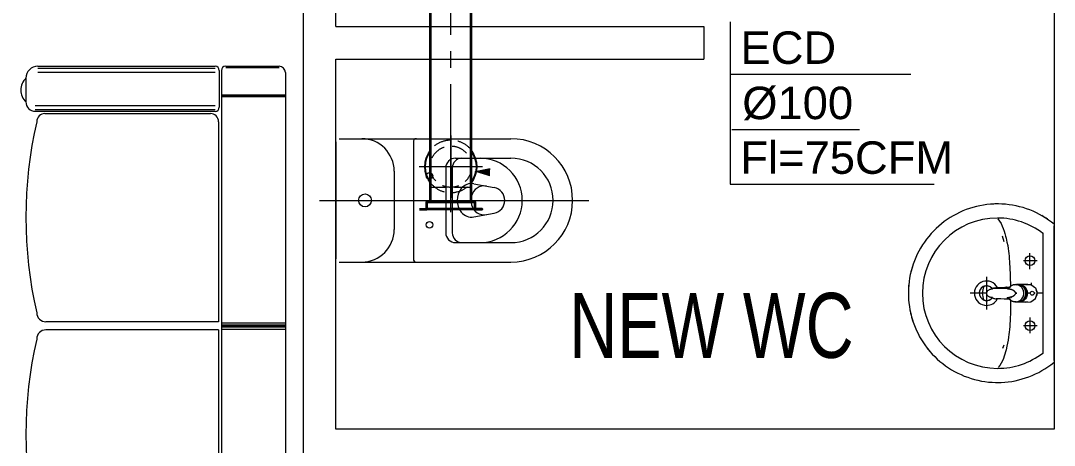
# Model space of a CAD drawing. Header units: millimetres. Extents: x -160614 to 59925, y -157025 to 0.
# Drawn here: x -131711 to -128524, y -101840 to -100531 of the extents above; entities that cross this region are included whole.
import ezdxf

# ---------------------------------------------------------------- set-up
doc = ezdxf.new("R2010")
doc.units = ezdxf.units.MM
doc.header["$LTSCALE"] = 8
doc.linetypes.add('CENTER', pattern=[50.8, 31.75, -6.35, 6.35, -6.35])
doc.linetypes.add('HIDDEN', pattern=[9.525, 6.35, -3.175])
for name, color, linetype, lineweight in [('72_EGR_BASE_TEXT', 9, 'Continuous', 5), ('72_EGR_EQP_TAG', 9, 'Continuous', 5), ('LOADING', 9, 'Continuous', 5), ('P-SANR-FIXT', 9, 'Continuous', 18), ('P-SANR-FIXT-1', 9, 'Continuous', 13), ('SANIT', 9, 'Continuous', 5), ('Walls', 9, 'Continuous', 5)]:
    doc.layers.add(name, color=color, linetype=linetype, lineweight=lineweight)
for name, color, linetype in [('A-EXH-texts', 1, 'Continuous'), ('M-VAC_DUCT_EXHAUST', 1, 'Continuous'), ('M-VAC_DUCT_EXHAUST-mat', 1, 'Continuous')]:
    doc.layers.add(name, color=color, linetype=linetype)
doc.styles.add('ARIAL', font='arial.ttf')
doc.styles.add('X3G_ENTITY_2587F5', font='swisscl.ttf', dxfattribs={"height": 200})

# ---------------------------------------------------------------- blocks, each defined once
blk = doc.blocks.new('GF21008-P')
at = {"layer": 'LOADING'}
for p, q in [((-0.7709, 0), (0.7906, 0)), ((-0.7019, -0.1974), (-0.7019, 0)), ((-0.6994, -0.1974), (-0.6994, 0)), ((-0.6968, -0.1974), (-0.6968, 0)), ((0, -0.1974), (0, 0)), ((0.0069, -0.1974), (0.0069, 0)), ((0.0099, -0.1974), (0.0099, 0)), ((0.0128, -0.1974), (0.0128, 0)), ((0.0197, -0.1974), (0.0197, 0)), ((-0.79, -0.1841), (-0.79, -0.0191)), ((-0.7866, -0.1841), (-0.7866, -0.0191)), ((-0.79, -0.7634), (-0.79, -0.217)), ((-0.784, -0.7634), (-0.784, -0.217)), ((-0.7767, -0.1974), (0.7964, -0.1974)), ((-0.7767, -0.2037), (-0.6644, -0.2037)), ((-0.7722, -0.7634), (-0.7722, -0.217)), ((-0.6689, -0.7712), (-0.6689, -0.217)), ((-0.6571, -0.7712), (-0.6571, -0.217)), ((-0.6512, -0.7712), (-0.6512, -0.217)), ((-0.6191, -0.2059), (-0.0026, -0.2059)), ((-0.0026, -0.2059), (-0.0026, -0.7385)), ((0.0223, -0.2059), (0.0223, -0.7385)), ((0.0223, -0.2059), (0.639, -0.2059)), ((-0.6444, -0.7413), (-0.6444, -0.2312)), ((-0.7533, -0.8), (-0.68, -0.8))]:
    blk.add_line(p, q, dxfattribs=at)
for centre, radius, start, end in [((-0.7709, -0.0191), 0.0191, 90, 180), ((-0.7767, -0.1841), 0.0133, 180, 270), ((-0.7767, -0.217), 0.0133, 90, 180), ((-0.6644, -0.217), 0.0133, 0, 90), ((-0.6191, -0.2312), 0.0253, 90, 180), ((-0.7533, -0.7634), 0.0366, 180, 270), ((-0.6191, -0.7413), 0.0253, 180, 270), ((-0.0307, -0.7385), 0.0281, 270, 0), ((0.0504, -0.7385), 0.0281, 180, 270), ((-0.68, -0.7712), 0.0288, 270, 0), ((-0.3249, 0.51), 1.31, 257.0217, 282.9783), ((0.3447, 0.5106), 1.3106, 257.0246, 282.9754), ((-0.7167, -0.7662), 0.0499, 222.6462, 317.3538)]:
    blk.add_arc(centre, radius, start, end, dxfattribs=at)
blk = doc.blocks.new('FP_138-161_A_00_GFL_-0_080_Einreichung_Grundrisse_100')
at = {"layer": 'P-SANR-FIXT'}
blk.add_line((-0.0044, -0.0019), (-0.0045, -0.0021), dxfattribs=at)
at = {"layer": 'P-SANR-FIXT', "flags": 128}
blk.add_lwpolyline([(-0.0057, -0.0037), (-0.0058, -0.0039), (-0.006, -0.004)], dxfattribs=at)
blk = doc.blocks.new('FP_139-161_A_00_GFL_-0_080_Einreichung_Grundrisse_100')
at = {"layer": 'P-SANR-FIXT'}
blk.add_line((0.0045, -0.0022), (0.0044, -0.002), dxfattribs=at)
at = {"layer": 'P-SANR-FIXT', "flags": 128}
blk.add_lwpolyline([(0.006, -0.004), (0.0059, -0.0039), (0.0057, -0.0038)], dxfattribs=at)
blk = doc.blocks.new('IS_Ceraplus_B8204_BIM_BG _1_ - B8204AA - CERAPLUS single lever basin mixer with pop-up waste-V137-161_A_00_GFL_-0_080_Einreichung_Grundrisse_100')
at = {"layer": 'P-SANR-FIXT-1'}
h = blk.add_hatch(dxfattribs=at)
h.set_pattern_fill('FP_26', color=256, style=0, pattern_type=2)
h.set_pattern_definition([(225, (0.009, 0), (0.010607, -0.010607), []), (315, (0.009, 0), (0.010607, 0.010607), [])])
h.paths.add_polyline_path([(0.0056, -0.002), (0.0058, -0.0024), (0.0058, -0.0021)])
h.paths.add_polyline_path([(0.007, -0.0039), (0.0088, -0.0045), (0.0084, -0.0043)])
at = {"layer": 'LOADING'}
for p, q in [((-0.028, 0), (-0.028, -0.0281)), ((-0.0262, -0.0282), (-0.0263, -0.0287)), ((0.0263, -0.0287), (0.0262, -0.0282)), ((0.0262, -0.0293), (0.0263, -0.0287)), ((0.028, -0.0281), (0.028, 0)), ((-0.0274, -0.0337), (-0.0271, -0.0392)), ((-0.0137, -0.0512), (-0.0129, -0.0517)), ((0.0124, -0.052), (0.0133, -0.0515)), ((0.0185, -0.0618), (0.019, -0.0539)), ((0.019, -0.0539), (0.0188, -0.0561)), ((0.0271, -0.0392), (0.0274, -0.0337)), ((0.014, -0.0647), (0.0133, -0.1077))]:
    blk.add_line(p, q, dxfattribs=at)
at = {"layer": 'LOADING', "flags": 128}
for points in [[(-0.0272, -0.0069), (-0.0266, 0.009), (-0.0165, 0.0236), (0, 0.0291)], [(0.0272, -0.0069), (0.0266, 0.009), (0.0165, 0.0236), (0, 0.0291)], [(-0.0176, -0.0568), (-0.0224, -0.0513), (-0.0254, -0.0448), (-0.0264, -0.0376), (-0.0253, -0.0305), (-0.0222, -0.024), (-0.0172, -0.0186), (-0.0109, -0.0147), (-0.0037, -0.0127), (0.0037, -0.0127), (0.0109, -0.0147), (0.0172, -0.0186), (0.0222, -0.024), (0.0253, -0.0305), (0.0264, -0.0376), (0.0254, -0.0448), (0.0224, -0.0513), (0.0176, -0.0568)], [(-0.0271, -0.0393), (-0.027, -0.0403), (-0.0269, -0.0414), (-0.0267, -0.0424), (-0.0265, -0.0434), (-0.0262, -0.0444), (-0.0259, -0.0454), (-0.0255, -0.0464), (-0.0252, -0.0474), (-0.0247, -0.0484), (-0.0243, -0.0493), (-0.0238, -0.0502), (-0.0232, -0.0511), (-0.0226, -0.052), (-0.022, -0.0529), (-0.0214, -0.0537), (-0.0207, -0.0545), (-0.0199, -0.0553), (-0.0192, -0.0561), (-0.0184, -0.0568), (-0.0176, -0.0575), (-0.0173, -0.0577)], [(-0.019, -0.0539), (-0.0185, -0.0615), (-0.0185, -0.0618)], [(-0.0162, -0.0579), (-0.0156, -0.058), (-0.0151, -0.0581), (-0.0146, -0.0583), (-0.0142, -0.0586), (-0.0139, -0.0588), (-0.0138, -0.0591)], [(-0.0138, -0.0591), (-0.0139, -0.0612), (-0.014, -0.0633)], [(0.0138, -0.0591), (0.0139, -0.0588), (0.0142, -0.0586), (0.0146, -0.0583), (0.0151, -0.0581), (0.0156, -0.058), (0.0162, -0.0579)], [(0.014, -0.0633), (0.0139, -0.0612), (0.0138, -0.0591)], [(0.0171, -0.0578), (0.0174, -0.0575), (0.0176, -0.0568)], [(0.0173, -0.0577), (0.0181, -0.057), (0.0189, -0.0563), (0.0197, -0.0556), (0.0204, -0.0548), (0.0211, -0.054), (0.0218, -0.0532), (0.0224, -0.0523), (0.023, -0.0514), (0.0236, -0.0505), (0.0241, -0.0496), (0.0246, -0.0487), (0.025, -0.0477), (0.0254, -0.0467), (0.0258, -0.0458), (0.0261, -0.0448), (0.0264, -0.0437), (0.0266, -0.0427), (0.0268, -0.0417), (0.027, -0.0407), (0.0271, -0.0396), (0.0271, -0.0393)], [(-0.0181, -0.0728), (-0.0177, -0.083), (-0.0172, -0.0938)], [(0.0172, -0.0938), (0.0177, -0.083), (0.0181, -0.0728)], [(0.0184, -0.0651), (0.0184, -0.0652), (0.0184, -0.0652), (0.0184, -0.0652), (0.0184, -0.0654), (0.0184, -0.0655)], [(-0.0129, -0.1142), (-0.0124, -0.1161), (-0.0118, -0.1179), (-0.0109, -0.1197), (-0.0098, -0.1214), (-0.0084, -0.123), (-0.0067, -0.1244), (-0.0047, -0.1255), (-0.0025, -0.1263), (0, -0.1266)], [(0, -0.1266), (0.0025, -0.1263), (0.0047, -0.1255), (0.0067, -0.1244), (0.0084, -0.123), (0.0098, -0.1214), (0.0109, -0.1197), (0.0118, -0.1179), (0.0124, -0.1161), (0.0129, -0.1142)]]:
    blk.add_lwpolyline(points, dxfattribs=at)
at = {"layer": 'LOADING'}
for centre, radius, start, end in [((0, 0.0135), 0.00603, 0, 180), ((0, 0.0135), 0.00603, 180, 0), ((-0.009, 0), 0.005, 300, 315), ((0.009, 0), 0.005, 225, 240)]:
    blk.add_arc(centre, radius, start, end, dxfattribs=at)
for centre, major_axis, start_param, end_param in [((0, -0.0281), (-0.028, 0), 4.712389, 6.47291), ((0, -0.0287), (0.0267, 0), 1.570796, 3.036556), ((0, -0.0287), (0.0263, 0), 2.625648, 2.791756), ((0, -0.0287), (-0.0263, 0), 4.712389, 5.759587), ((0, -0.0281), (0.028, 0), 6.093357, 7.853982), ((0, -0.0287), (0.0267, 0), 0.105099, 1.570796), ((0, -0.0287), (0.0262, 0), 0.523599, 1.570796), ((0, -0.0287), (0.0262, 0), 0.349919, 0.515945), ((0, -0.0321), (0.0275, 0), 3.141823, 3.202701), ((0, -0.0321), (0.0275, 0), 3.239313, 3.439417), ((0, -0.0281), (0.028, 0), 3.371221, 3.483334), ((0, -0.0312), (0.0248, 0), 4.111947, 4.191073), ((0, -0.0281), (0.028, 0), 4.202431, 4.259552), ((0, -0.0287), (0.0263, 0), 4.169225, 4.2325), ((0, -0.0281), (0.028, 0), 5.172057, 5.222265), ((0, -0.0287), (0.0267, 0), 6.059374, 6.108652), ((0, -0.0321), (0.0275, 0), 5.985527, 6.185455), ((0, -0.0281), (0.028, 0), 5.94107, 6.05344), ((0, -0.0321), (0.0275, 0), 6.222066, 6.282955)]:
    blk.add_ellipse(centre, major_axis=major_axis, ratio=0.961262, start_param=start_param, end_param=end_param, dxfattribs=at)
for points, knots in [([(-0.0215, -0.0162), (-0.0216, -0.0163), (-0.0219, -0.0167), (-0.0227, -0.0177), (-0.0238, -0.0192), (-0.0249, -0.0211), (-0.0258, -0.0231), (-0.0266, -0.0253), (-0.0273, -0.0282), (-0.0275, -0.0305), (-0.0275, -0.0321)], [0.7859035, 0.7859035, 0.7859035, 0.7859035, 0.7916667, 0.8055556, 0.8333333, 0.8611111, 0.8888889, 0.9166667, 0.9444444, 1, 1, 1, 1]), ([(0.021, -0.0157), (0.0208, -0.0154), (0.0203, -0.0149), (0.0192, -0.0139), (0.0177, -0.0127), (0.0161, -0.0117), (0.0148, -0.0109), (0.0138, -0.0104), (0.0127, -0.0099), (0.0113, -0.0093), (0.0087, -0.0084), (0.0048, -0.0075), (0, -0.0071), (-0.0048, -0.0075), (-0.0087, -0.0084), (-0.0113, -0.0093), (-0.0127, -0.0099), (-0.0138, -0.0104), (-0.0148, -0.0109), (-0.0161, -0.0117), (-0.0177, -0.0127), (-0.0191, -0.0139), (-0.0202, -0.0149), (-0.0208, -0.0154), (-0.021, -0.0157)], [0.2222222, 0.2222222, 0.2222222, 0.2222222, 0.2361111, 0.25, 0.2777778, 0.3055556, 0.3194444, 0.3333333, 0.3472222, 0.3611111, 0.3888889, 0.4444444, 0.5, 0.5555556, 0.6111111, 0.6388889, 0.6527778, 0.6666667, 0.6805556, 0.6944444, 0.7222222, 0.75, 0.7638889, 0.7777778, 0.7777778, 0.7777778, 0.7777778]), ([(0.0275, -0.0321), (0.0275, -0.0305), (0.0273, -0.0282), (0.0266, -0.0253), (0.0258, -0.0231), (0.0249, -0.0211), (0.0238, -0.0192), (0.0227, -0.0177), (0.0219, -0.0167), (0.0216, -0.0163), (0.0215, -0.0162)], [0, 0, 0, 0, 0.0555556, 0.0833333, 0.1111111, 0.1388889, 0.1666667, 0.1944444, 0.2083333, 0.2142181, 0.2142181, 0.2142181, 0.2142181]), ([(-0.0188, -0.0538), (-0.0188, -0.0547), (-0.0186, -0.0582), (-0.0185, -0.0619), (-0.0184, -0.0646)], [0.6724021, 0.6724021, 0.6724021, 0.6724021, 0.75, 1, 1, 1, 1]), ([(-0.0162, -0.0579), (-0.0162, -0.0578), (-0.0163, -0.0578), (-0.0165, -0.0577), (-0.0166, -0.0575), (-0.0167, -0.0574), (-0.0169, -0.0573), (-0.017, -0.0572), (-0.0172, -0.0571), (-0.0173, -0.057), (-0.0175, -0.0569), (-0.0176, -0.0568)], [0, 0, 0, 0, 0.1, 0.2, 0.3, 0.4, 0.5, 0.6, 0.7, 0.8, 1, 1, 1, 1]), ([(-0.0148, -0.0587), (-0.015, -0.0586), (-0.0159, -0.0583), (-0.0167, -0.058), (-0.0172, -0.0578)], [0.8, 0.8, 0.8, 0.8, 0.85, 1, 1, 1, 1]), ([(0, -0.0378), (-0.0005, -0.038), (-0.0012, -0.0384), (-0.0021, -0.0389), (-0.0028, -0.0393), (-0.0035, -0.0397), (-0.0042, -0.04), (-0.0049, -0.0405), (-0.0055, -0.0409), (-0.0061, -0.0414), (-0.0067, -0.0419), (-0.0072, -0.0424), (-0.0078, -0.0429), (-0.0083, -0.0435), (-0.0088, -0.0441), (-0.0092, -0.0446), (-0.0096, -0.0452), (-0.01, -0.0459), (-0.0103, -0.0466), (-0.0105, -0.0472), (-0.0107, -0.0477), (-0.0108, -0.0481), (-0.0109, -0.0484), (-0.0111, -0.0489), (-0.0114, -0.0497), (-0.0118, -0.0509), (-0.0122, -0.0521), (-0.0124, -0.053), (-0.0126, -0.0537), (-0.0128, -0.0544), (-0.0129, -0.0552), (-0.0131, -0.0559), (-0.0132, -0.0566), (-0.0134, -0.0572), (-0.0136, -0.0581), (-0.0137, -0.0587), (-0.0138, -0.0591)], [0, 0, 0, 0, 0.055556, 0.083333, 0.111111, 0.138889, 0.166667, 0.194444, 0.222222, 0.25, 0.277778, 0.305556, 0.333333, 0.361111, 0.388889, 0.416667, 0.444444, 0.472222, 0.5, 0.527778, 0.541667, 0.555556, 0.569444, 0.583333, 0.611111, 0.666667, 0.722222, 0.75, 0.777778, 0.805556, 0.833333, 0.861111, 0.888889, 0.916667, 0.944444, 1, 1, 1, 1]), ([(0, -0.0357), (-0.0006, -0.0357), (-0.0013, -0.0357), (-0.002, -0.0357), (-0.0022, -0.0357)], [0, 0, 0, 0, 0.1, 0.1298359, 0.1298359, 0.1298359, 0.1298359]), ([(0.0022, -0.0357), (0.002, -0.0357), (0.0013, -0.0357), (0.0006, -0.0357), (0, -0.0357)], [0.8701578, 0.8701578, 0.8701578, 0.8701578, 0.9, 1, 1, 1, 1]), ([(0.0138, -0.0591), (0.0137, -0.0587), (0.0136, -0.0581), (0.0134, -0.0572), (0.0132, -0.0566), (0.0131, -0.0559), (0.0129, -0.0552), (0.0128, -0.0544), (0.0126, -0.0537), (0.0124, -0.053), (0.0122, -0.0521), (0.0118, -0.0509), (0.0114, -0.0497), (0.0111, -0.0489), (0.0109, -0.0484), (0.0108, -0.0481), (0.0107, -0.0477), (0.0105, -0.0472), (0.0103, -0.0466), (0.01, -0.0459), (0.0096, -0.0452), (0.0092, -0.0446), (0.0088, -0.0441), (0.0083, -0.0435), (0.0078, -0.0429), (0.0072, -0.0424), (0.0067, -0.0419), (0.0061, -0.0414), (0.0055, -0.0409), (0.0049, -0.0405), (0.0042, -0.04), (0.0035, -0.0397), (0.0028, -0.0393), (0.0021, -0.0389), (0.0012, -0.0384), (0.0005, -0.038), (0, -0.0378)], [0, 0, 0, 0, 0.055556, 0.083333, 0.111111, 0.138889, 0.166667, 0.194444, 0.222222, 0.25, 0.277778, 0.333333, 0.388889, 0.416667, 0.430556, 0.444444, 0.458333, 0.472222, 0.5, 0.527778, 0.555556, 0.583333, 0.611111, 0.638889, 0.666667, 0.694444, 0.722222, 0.75, 0.777778, 0.805556, 0.833333, 0.861111, 0.888889, 0.916667, 0.944444, 1, 1, 1, 1]), ([(0.0141, -0.0613), (0.0141, -0.0611), (0.0143, -0.0608), (0.0145, -0.0604), (0.0148, -0.06), (0.0151, -0.0596), (0.0153, -0.0594), (0.0155, -0.0592), (0.0156, -0.059), (0.0158, -0.0588), (0.016, -0.0587), (0.0163, -0.0585), (0.0165, -0.0583), (0.0166, -0.0582)], [0.3333333, 0.3333333, 0.3333333, 0.3333333, 0.4166667, 0.5, 0.5833333, 0.6666667, 0.7083333, 0.75, 0.7916667, 0.8333333, 0.875, 0.9166667, 1, 1, 1, 1]), ([(0.0176, -0.0568), (0.0175, -0.0569), (0.0173, -0.057), (0.0172, -0.0571), (0.017, -0.0572), (0.0169, -0.0573), (0.0167, -0.0574), (0.0166, -0.0575), (0.0165, -0.0577), (0.0163, -0.0578), (0.0162, -0.0578), (0.0162, -0.0579)], [0, 0, 0, 0, 0.2, 0.3, 0.4, 0.5, 0.6, 0.7, 0.8, 0.9, 1, 1, 1, 1]), ([(0.0184, -0.0646), (0.0185, -0.0619), (0.0186, -0.0582), (0.0188, -0.0547), (0.0188, -0.0538)], [0, 0, 0, 0, 0.25, 0.3275586, 0.3275586, 0.3275586, 0.3275586]), ([(-0.0131, -0.1116), (-0.0132, -0.1115), (-0.0135, -0.1109), (-0.0141, -0.1099), (-0.0147, -0.1086), (-0.0153, -0.1072), (-0.0159, -0.1053), (-0.0167, -0.1021), (-0.0171, -0.0992), (-0.0171, -0.0973)], [0.4856715, 0.4856715, 0.4856715, 0.4856715, 0.5, 0.55, 0.6, 0.65, 0.7, 0.8, 1, 1, 1, 1]), ([(-0.0132, -0.1091), (-0.0132, -0.1096), (-0.0132, -0.1103), (-0.0132, -0.1111), (-0.0132, -0.1115), (-0.0132, -0.1118), (-0.0131, -0.1122), (-0.0131, -0.1125), (-0.0131, -0.1128), (-0.0131, -0.1131), (-0.013, -0.1134), (-0.013, -0.1138), (-0.0129, -0.1141), (-0.0129, -0.1142)], [0.2, 0.2, 0.2, 0.2, 0.4, 0.5, 0.55, 0.6, 0.65, 0.7, 0.75, 0.8, 0.85, 0.9, 1, 1, 1, 1]), ([(0.0129, -0.1142), (0.0129, -0.1141), (0.013, -0.1138), (0.013, -0.1134), (0.0131, -0.1131), (0.0131, -0.1128), (0.0131, -0.1125), (0.0131, -0.1122), (0.0132, -0.1118), (0.0132, -0.1115), (0.0132, -0.1111), (0.0132, -0.1103), (0.0132, -0.1096), (0.0132, -0.1091)], [0, 0, 0, 0, 0.1, 0.15, 0.2, 0.25, 0.3, 0.35, 0.4, 0.45, 0.5, 0.6, 0.8, 0.8, 0.8, 0.8]), ([(0.0131, -0.1116), (0.0133, -0.1113), (0.0137, -0.1106), (0.0142, -0.1096), (0.0147, -0.1084), (0.0153, -0.1072), (0.0159, -0.1053), (0.0167, -0.1021), (0.0171, -0.0992), (0.0171, -0.0973)], [-0.5143371, -0.5143371, -0.5143371, -0.5143371, -0.475, -0.4375, -0.4, -0.35, -0.3, -0.2, 0, 0, 0, 0])]:
    blk.add_open_spline(points, degree=3, knots=knots, dxfattribs=at)
for points in [[(-0.0172, -0.0578), (-0.0171, -0.0578), (-0.0169, -0.058), (-0.0167, -0.0581), (-0.0166, -0.0582)], [(-0.0162, -0.0579), (-0.0162, -0.0579), (-0.0164, -0.0581), (-0.0165, -0.0582), (-0.0166, -0.0583), (-0.0166, -0.0582), (-0.0166, -0.0582)], [(-0.0166, -0.0582), (-0.0163, -0.0585), (-0.0156, -0.059), (-0.0148, -0.0599), (-0.0142, -0.0609), (-0.0139, -0.0617), (-0.0138, -0.0621)], [(-0.014, -0.0633), (-0.014, -0.0633), (-0.014, -0.0633), (-0.014, -0.0633)], [(-0.014, -0.0646), (-0.014, -0.0644), (-0.014, -0.064), (-0.014, -0.0635), (-0.014, -0.0633)], [(0.014, -0.0633), (0.014, -0.0633), (0.014, -0.0633), (0.014, -0.0633)], [(0.014, -0.0633), (0.014, -0.0635), (0.014, -0.064), (0.014, -0.0644), (0.014, -0.0647)], [(0.0172, -0.0578), (0.0168, -0.0579), (0.0158, -0.0583), (0.0147, -0.0587), (0.0141, -0.059)], [(0.0166, -0.0582), (0.0166, -0.0582), (0.0166, -0.0583), (0.0165, -0.0582), (0.0164, -0.0581), (0.0162, -0.0579), (0.0162, -0.0579)], [(0.0166, -0.0582), (0.0167, -0.0582), (0.0168, -0.0581), (0.0169, -0.058), (0.0169, -0.058)], [(0.0169, -0.058), (0.017, -0.0579), (0.0171, -0.0579), (0.0171, -0.0578)], [(-0.0184, -0.0646), (-0.0183, -0.0659), (-0.0182, -0.0684), (-0.0181, -0.0709), (-0.0181, -0.0721)], [(-0.0172, -0.0938), (-0.0172, -0.0944), (-0.0172, -0.0956), (-0.0171, -0.0967), (-0.0171, -0.0973)], [(0.0171, -0.0973), (0.0171, -0.0967), (0.0172, -0.0956), (0.0172, -0.0944), (0.0172, -0.0938)], [(0.0181, -0.0721), (0.0181, -0.0709), (0.0182, -0.0684), (0.0183, -0.0659), (0.0184, -0.0646)]]:
    blk.add_open_spline(points, degree=3, dxfattribs=at)
for name in ['FP_138-161_A_00_GFL_-0_080_Einreichung_Grundrisse_100', 'FP_139-161_A_00_GFL_-0_080_Einreichung_Grundrisse_100']:
    blk.add_blockref(name, (0, 0), dxfattribs=at)
blk = doc.blocks.new('GF1')
at = {"layer": 'LOADING', "color": 9}
for p, q in [((-128524.4, -101578.3), (-128524.4, -101163.4)), ((-128685.6, -101194.6), (-128680.1, -101211.1)), ((-128559.5, -101185.3), (-128559.5, -101556.4)), ((-128599.4, -101296.4), (-128599.4, -101247.5)), ((-128577.4, -101270.9), (-128619.1, -101270.9)), ((-128733.3, -101320.9), (-128733.3, -101420.9)), ((-128594.4, -101345), (-128594.4, -101339.4)), ((-128732.6, -101370.9), (-128784.2, -101370.9)), ((-128607.2, -101370.9), (-128609.4, -101370.9)), ((-128598.4, -101370.9), (-128603.9, -101370.9)), ((-128583.8, -101370.9), (-128586.6, -101370.9)), ((-128559.5, -101370.9), (-128577, -101370.9)), ((-128594.4, -101396.8), (-128594.4, -101395.7)), ((-128599.4, -101445.3), (-128599.4, -101494.3)), ((-128577.4, -101470.9), (-128619.1, -101470.9)), ((-128680.3, -101531.3), (-128683.7, -101541.6))]:
    blk.add_line(p, q, dxfattribs=at)
at = {"layer": 'LOADING', "color": 9, "flags": 128}
for points in [[(-128699.4, -101095.9), (-128710.4, -101096.1), (-128721.3, -101096.8), (-128732.3, -101097.9), (-128743.2, -101099.4), (-128754, -101101.4), (-128764.7, -101103.8), (-128775.4, -101106.6), (-128785.9, -101109.8), (-128796.2, -101113.5), (-128806.5, -101117.6), (-128816.5, -101122.1), (-128826.4, -101126.9), (-128836, -101132.2), (-128845.4, -101137.9), (-128854.6, -101143.9), (-128863.6, -101150.3), (-128872.3, -101157), (-128880.7, -101164.1), (-128888.8, -101171.5), (-128896.6, -101179.3), (-128904.1, -101187.3), (-128911.3, -101195.7), (-128918.2, -101204.3), (-128924.6, -101213.2), (-128930.8, -101222.3), (-128936.5, -101231.7), (-128941.9, -101241.3), (-128946.9, -101251.1), (-128951.5, -101261.1), (-128955.7, -101271.2), (-128959.5, -101281.6), (-128962.8, -101292), (-128965.8, -101302.6), (-128968.3, -101313.3), (-128970.4, -101324.1), (-128972, -101335), (-128973.2, -101345.9), (-128974, -101356.9), (-128974.4, -101367.9), (-128974.2, -101378.9), (-128973.7, -101389.9), (-128972.7, -101400.8), (-128971.3, -101411.8), (-128969.5, -101422.6), (-128967.2, -101433.4), (-128964.5, -101444), (-128961.3, -101454.6), (-128957.8, -101465), (-128953.8, -101475.2), (-128949.4, -101485.3), (-128944.6, -101495.2), (-128939.5, -101504.9), (-128933.9, -101514.4), (-128928, -101523.7), (-128921.7, -101532.7), (-128915.1, -101541.5), (-128908.1, -101550), (-128900.7, -101558.2), (-128893.1, -101566.1), (-128885.1, -101573.7), (-128876.9, -101580.9), (-128868.3, -101587.9), (-128859.5, -101594.4), (-128850.4, -101600.7), (-128841.1, -101606.5), (-128831.6, -101612), (-128821.8, -101617.1), (-128811.9, -101621.8), (-128801.8, -101626.1), (-128791.5, -101630), (-128781.1, -101633.5), (-128770.5, -101636.5), (-128759.8, -101639.1), (-128749, -101641.4), (-128738.2, -101643.1), (-128727.3, -101644.5), (-128716.3, -101645.4), (-128705.3, -101645.8), (-128699.4, -101645.9)], [(-128524.4, -101158.7), (-128533, -101151.9), (-128541.9, -101145.4), (-128551, -101139.3), (-128560.4, -101133.6), (-128570, -101128.2), (-128579.8, -101123.2), (-128589.8, -101118.6), (-128600, -101114.5), (-128610.3, -101110.7), (-128620.8, -101107.3), (-128631.4, -101104.4), (-128642.1, -101101.9), (-128652.9, -101099.8), (-128663.8, -101098.2), (-128674.7, -101097), (-128685.7, -101096.2), (-128696.7, -101095.9), (-128699.4, -101095.9)], [(-128699.4, -101645.9), (-128688.4, -101645.7), (-128677.4, -101645), (-128666.4, -101643.9), (-128655.6, -101642.4), (-128644.7, -101640.4), (-128634, -101638), (-128623.4, -101635.2), (-128612.9, -101631.9), (-128602.5, -101628.2), (-128592.3, -101624.2), (-128582.2, -101619.7), (-128572.4, -101614.8), (-128562.7, -101609.5), (-128553.3, -101603.9), (-128544.1, -101597.8), (-128535.1, -101591.4), (-128526.4, -101584.7), (-128524.4, -101583)]]:
    blk.add_lwpolyline(points, dxfattribs=at)
at = {"layer": 'LOADING', "color": 9}
for centre in [(-128599.4, -101270.9), (-128599.4, -101470.9)]:
    blk.add_circle(centre, 15, dxfattribs=at)
for centre, radius, start, end in [((-128699.4, -101370.9), 275, 90, 93.6225), ((-128699.4, -101370.9), 231.5, 90, 270), ((-128699.4, -101370.9), 231.5, 52.8209, 90), ((-128699.4, -101370.9), 275, 55.9324, 60.3591), ((-128699.4, -101370.9), 275, 150, 155.6589), ((-128699.4, -101370.9), 275, 162, 167.5535), ((-128699.4, -101370.9), 275, 174, 186), ((-128733.3, -101370.9), 37.5, 27.1305, 270), ((-128733.3, -101370.9), 22.5, 39.5025, 270), ((-128699.4, -101370.9), 47, 153.4433, 206.5567), ((-128733.3, -101370.9), 22.5, 107.0466, 111.508), ((-128733.3, -101370.9), 22.5, 90, 103.3417), ((-128733.3, -101370.9), 22.5, 66.725, 72.0134), ((-128733.3, -101370.9), 22.5, 48.0808, 53.3939), ((-128594.4, -101370.9), 17.5, 324.0899, 35.9101), ((-128733.3, -101370.9), 22.5, 248.492, 252.9534), ((-128733.3, -101370.9), 22.5, 256.6583, 270), ((-128733.3, -101370.9), 22.5, 270, 321.4286), ((-128733.3, -101370.9), 37.5, 270, 331.4146), ((-128733.3, -101370.9), 22.5, 287.9887, 293.276), ((-128733.3, -101370.9), 22.5, 306.616, 311.9265), ((-128594.4, -101370.9), 17.5, 161.9463, 168.2346), ((-128594.4, -101370.9), 17.5, 338.869, 353.8798), ((-128699.4, -101370.9), 275, 192.9241, 198), ((-128699.4, -101370.9), 275, 217.6689, 222), ((-128699.4, -101370.9), 231.5, 270, 307.1791)]:
    blk.add_arc(centre, radius, start, end, dxfattribs=at)
for points, knots in [([(-128698.5, -101141.5), (-128683.4, -101160.6), (-128665.5, -101227.8), (-128663.1, -101262.5), (-128660.1, -101321.2), (-128659.4, -101350.3)], [0.0392191, 0.0392191, 0.0392191, 0.0392191, 0.1715289, 0.4228457, 0.6475389, 0.6475389, 0.6475389, 0.6475389]), ([(-128715.7, -101356.8), (-128717.5, -101354.6), (-128722.7, -101350.2), (-128729.4, -101348.4), (-128733.3, -101348.4)], [0.7144203, 0.7144203, 0.7144203, 0.7144203, 0.8333333, 1, 1, 1, 1]), ([(-128577.3, -101367.2), (-128577.5, -101366.3), (-128578, -101364.4), (-128578.8, -101362.7), (-128579.4, -101361.8)], [0.5653198, 0.5653198, 0.5653198, 0.5653198, 0.6111111, 0.6666667, 0.6666667, 0.6666667, 0.6666667]), ([(-128733.3, -101393.4), (-128730.7, -101393.4), (-128725.4, -101392.5), (-128719.5, -101389.1), (-128716.6, -101386.1), (-128715.7, -101384.9)], [0, 0, 0, 0, 0.1111111, 0.2222222, 0.285568, 0.285568, 0.285568, 0.285568]), ([(-128659.1, -101391.7), (-128659.2, -101422), (-128661.5, -101482.2), (-128666.6, -101522.3), (-128682.9, -101582.4), (-128697.3, -101600)], [0.7533082, 0.7533082, 0.7533082, 0.7533082, 0.9865548, 1.235629, 1.3638988, 1.3638988, 1.3638988, 1.3638988]), ([(-128579.4, -101379.9), (-128579.1, -101379.5), (-128578.6, -101378.5), (-128577.9, -101376.8), (-128577.5, -101375.4), (-128577.3, -101374.6)], [0.3333333, 0.3333333, 0.3333333, 0.3333333, 0.3611111, 0.3888889, 0.4346482, 0.4346482, 0.4346482, 0.4346482])]:
    blk.add_open_spline(points, degree=3, knots=knots, dxfattribs=at)
for points in [[(-128559.5, -101185.6), (-128559.5, -101185.5), (-128559.5, -101185.4), (-128559.5, -101185.3)], [(-128733.3, -101348.4), (-128734.6, -101348.4), (-128737.4, -101348.6), (-128740.1, -101349.4), (-128741.4, -101349.9)], [(-128741.4, -101391.9), (-128740.1, -101392.4), (-128737.4, -101393.1), (-128734.6, -101393.4), (-128733.3, -101393.4)], [(-128576.9, -101370), (-128576.9, -101369.6), (-128577, -101369.1), (-128577, -101368.7)], [(-128577, -101373.1), (-128577, -101372.6), (-128576.9, -101372.2), (-128576.9, -101371.7)], [(-128559.5, -101556.4), (-128559.5, -101556.3), (-128559.5, -101556.2), (-128559.5, -101556.1)]]:
    blk.add_open_spline(points, degree=3, dxfattribs=at)
at = {"layer": 'SANIT', "color": 9}
for p, q in [((-130739.4, -100904.9), (-130739.4, -101264.9)), ((-130729.4, -100894.9), (-130199.4, -100894.9)), ((-130500.4, -100904.9), (-130500.4, -101264.9)), ((-130370.4, -100954.9), (-130199.4, -100954.9)), ((-130559.4, -100994.9), (-130559.4, -101174.9)), ((-130400.4, -100984.9), (-130400.4, -101184.9)), ((-130380.4, -100984.9), (-130380.4, -101184.9)), ((-130313.8, -101033.9), (-130251.3, -101045.6)), ((-130789.4, -101084.9), (-129959.4, -101084.9)), ((-130313.8, -101135.9), (-130251.3, -101124.2)), ((-130370.4, -101214.9), (-130199.4, -101214.9)), ((-130729.4, -101274.9), (-130199.4, -101274.9))]:
    blk.add_line(p, q, dxfattribs=at)
for centre, radius in [((-130450.4, -101009.6), 10), ((-130649.4, -101084.9), 20), ((-130450.4, -101160.1), 10)]:
    blk.add_circle(centre, radius, dxfattribs=at)
for centre, radius, start, end in [((-130659.4, -100994.9), 100, 0, 90), ((-130490.4, -100904.9), 10, 90, 180), ((-130199.4, -101084.9), 190, 270, 90), ((-130370.4, -100984.9), 30, 90, 180), ((-130350.4, -100984.9), 30, 90, 180), ((-130294.7, -101084.9), 130, 270, 90), ((-130199.4, -101084.9), 130, 270, 90), ((-130321.2, -101073.2), 40, 79.4289, 141.525), ((-130282.2, -101080.5), 40, 79.4289, 166.4176), ((-130306.5, -101084.9), 58.8, 141.525, 218.475), ((-130264, -101084.9), 58.8, 166.4176, 193.5824), ((-130258.6, -101084.9), 40, 280.5711, 79.4289), ((-130282.2, -101089.3), 40, 193.5824, 280.5711), ((-130321.2, -101096.5), 40, 218.475, 280.5711), ((-130659.4, -101174.9), 100, 270, 0), ((-130370.4, -101184.9), 30, 180, 270), ((-130350.4, -101184.9), 30, 180, 270), ((-130490.4, -101264.9), 10, 180, 270)]:
    blk.add_arc(centre, radius, start, end, dxfattribs=at)
at = {"layer": 'Walls', "color": 9}
for p, q in [((-130739.4, -100549.5), (-130739.4, -99356.1)), ((-128524.4, -99356.1), (-128524.4, -101789.5)), ((-128524.4, -99356.1), (-128524.4, -101789.5)), ((-130839.4, -103842.6), (-130839.4, -100462.6)), ((-130739.4, -100549.5), (-129604.4, -100549.5)), ((-129604.4, -100549.5), (-129604.4, -100649.5)), ((-130739.4, -101789.5), (-130739.4, -100649.5)), ((-130739.4, -100649.5), (-129604.4, -100649.5)), ((-128524.4, -101789.5), (-130739.4, -101789.5))]:
    blk.add_line(p, q, dxfattribs=at)
at = {"layer": 'LOADING', "color": 9, "yscale": 1000, "zscale": 1000}
for name, p, xscale, rotation in [('GF21008-P', (-130894.8, -101461.7, 0), 1000, 269.9999999999998), ('IS_Ceraplus_B8204_BIM_BG _1_ - B8204AA - CERAPLUS single lever basin mixer with pop-up waste-V137-161_A_00_GFL_-0_080_Einreichung_Grundrisse_100', (-128606, -101370.9), -1000, 270)]:
    blk.add_blockref(name, p, dxfattribs=dict(at, xscale=xscale, rotation=rotation))
at = {"layer": '72_EGR_BASE_TEXT', "color": 9, "style": 'X3G_ENTITY_2587F5'}
blk.add_text('NEW WC', height=200, dxfattribs=at).set_placement((-130019.7, -101570))

msp = doc.modelspace()

# ---------------------------------------------------------------- linework, layer by layer
at = {"layer": 'A-EXH-texts', "lineweight": 20, "ltscale": 1.014}
for p, q in [((-129523.6, -100534.8), (-129523.6, -101034.9)), ((-129523.6, -100696.2), (-128967.2, -100696.2)), ((-129518.2, -100866.6), (-129125.2, -100866.6)), ((-129524, -101034.9), (-128895.1, -101034.9))]:
    msp.add_line(p, q, dxfattribs=at)
at = {"layer": 'A-EXH-texts', "linetype": 'Continuous', "lineweight": 20, "ltscale": 1.014}
msp.add_lwpolyline([(-129523.6, -101034.9, 0, 0, 0), (-130313.8, -100995.6, 0, 0, 0), (-130313.8, -100995.6, 0, 25, 0), (-130263.9, -100998.1, 0, 0, 0)], format="xyseb", dxfattribs=at)
at = {"layer": 'M-VAC_DUCT_EXHAUST', "lineweight": 35}
for p, q in [((-130447.4, -100981.1), (-130447.4, -100244.4)), ((-130322.4, -100981.1), (-130322.4, -100244.4)), ((-130447.4, -101089.8), (-130447.4, -100981.1)), ((-130322.4, -101089.8), (-130322.4, -100981.1))]:
    msp.add_line(p, q, dxfattribs=at)
at = {"layer": 'M-VAC_DUCT_EXHAUST', "color": 9, "linetype": 'CENTER', "lineweight": 15}
for p, q in [((-130384.9, -100981.1), (-130384.9, -100244.4)), ((-130384.9, -100885.1), (-130384.9, -101077.1)), ((-130287, -100981.1), (-130482.8, -100981.1)), ((-130384.9, -101121.1), (-130384.9, -100981.1))]:
    msp.add_line(p, q, dxfattribs=at)
at = {"layer": 'M-VAC_DUCT_EXHAUST', "color": 9, "linetype": 'HIDDEN', "lineweight": 15}
msp.add_line((-130322.4, -101044.8), (-130447.4, -101044.8), dxfattribs=at)
at = {"layer": 'M-VAC_DUCT_EXHAUST', "lineweight": 35}
msp.add_lwpolyline([(-130481.2, -101112.3), (-130458.7, -101112.3), (-130458.7, -101089.8), (-130311.2, -101089.8), (-130311.2, -101112.3), (-130288.7, -101112.3), (-130458.7, -101112.3)], dxfattribs=at)
at = {"layer": 'M-VAC_DUCT_EXHAUST-mat', "linetype": 'HIDDEN', "lineweight": 15}
msp.add_circle((-130384.9, -100981.1), 63.8, dxfattribs=at)
for radius, start, end in [(81.6, 38.6248, 141.3752), (80, 218.6248, 321.3752)]:
    msp.add_arc((-130384.9, -100981.1), radius, start, end, dxfattribs=at)
at = {"layer": 'M-VAC_DUCT_EXHAUST-mat'}
for start, end in [(141.3752, 218.6248), (321.3752, 38.6248)]:
    msp.add_arc((-130384.9, -100981.1), 80, start, end, dxfattribs=at)

# ---------------------------------------------------------------- block references
at = {"layer": '72_EGR_EQP_TAG'}
msp.add_blockref('GF1', (0, 0), dxfattribs=at)

# ---------------------------------------------------------------- texts
at = {"layer": 'A-EXH-texts', "lineweight": 15, "style": 'ARIAL'}
for s, p in [('ECD', (-129491.8, -100664.4)), ('Ø100', (-129486.4, -100834.7)), ('Fl=75CFM', (-129492.2, -101003.1))]:
    msp.add_text(s, height=100, dxfattribs=at).set_placement(p)

doc.saveas('drawing.dxf')
